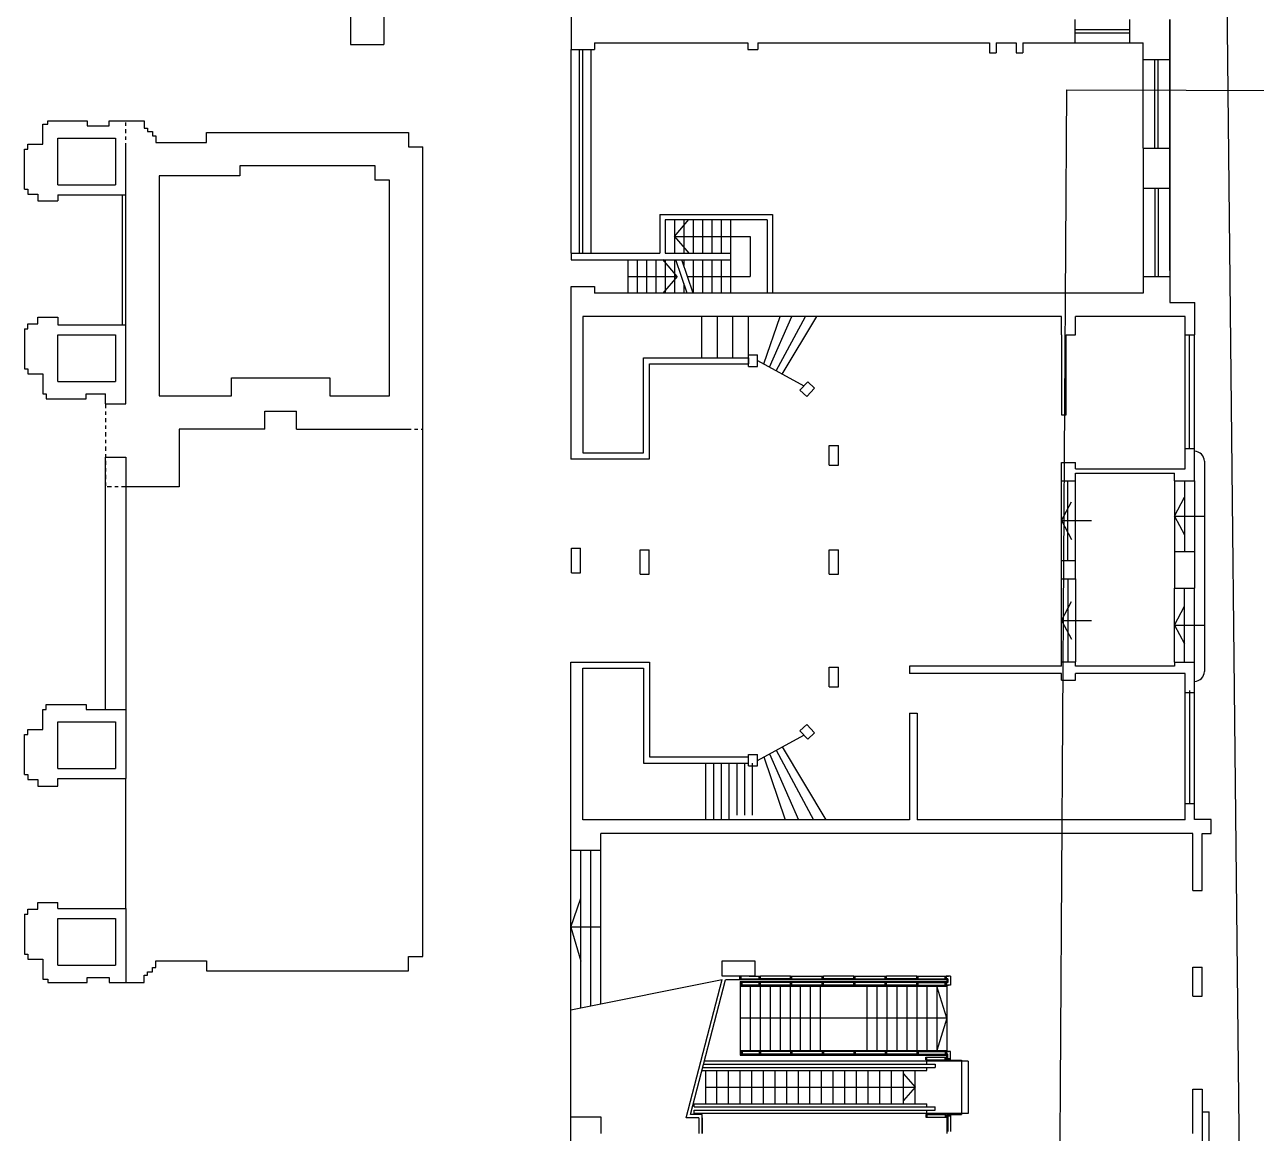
# Model space of a CAD drawing. Header units: metres. Extents: x -115 to 125, y -166 to 0.
# Drawn here: x -30.46 to 6.49, y -67.32 to -34.06 of the extents above; entities that cross this region are included whole.
import ezdxf

# ---------------------------------------------------------------- set-up
doc = ezdxf.new("R2010")
doc.units = ezdxf.units.M
doc.linetypes.add('DASHDOT2', pattern=[1.778, 1.27, -0.254, 0, -0.254])
for name, color, linetype in [('02', 2, 'CONTINUOUS'), ('ADIF', 150, 'CONTINUOUS'), ('EDIFICIOS', 4, 'CONTINUOUS'), ('ESCALERA', 4, 'CONTINUOUS'), ('HORM', 3, 'CONTINUOUS'), ('LIMITE', 2, 'DASHDOT2'), ('LINE_02', 2, 'CONTINUOUS'), ('PASILLO_OSM', 30, 'Continuous'), ('TMR', 220, 'CONTINUOUS')]:
    doc.layers.add(name, color=color, linetype=linetype)

msp = doc.modelspace()

# ---------------------------------------------------------------- linework, layer by layer
at = {"layer": '02', "color": 8}
for p, q in [((-14.075, -63.616), (-9.537, -62.698)), ((-10.61, -66.846), (-9.537, -62.698)), ((-10.48, -66.746), (-9.438, -62.716)), ((-9, -62.716), (-9.438, -62.716)), ((-14.075, -66.816), (-14.075, -63.616)), ((-10.231, -66.846), (-10.61, -66.846)), ((-10.231, -66.846), (-10.231, -67.316))]:
    msp.add_line(p, q, dxfattribs=at)
at = {"layer": 'ADIF', "color": 8}
msp.add_line((5.445, -18.326), (6.482, -115.976), dxfattribs=at)
at = {"layer": 'EDIFICIOS', "color": 8}
for p, q in [((-14.063, -33.513), (-14.063, -34.813)), ((-20.677, -33.655), (-20.677, -34.655)), ((-19.677, -33.655), (-19.677, -34.655)), ((1.047, -33.913), (1.047, -34.613)), ((2.697, -34.613), (2.697, -33.913)), ((3.897, -33.913), (3.897, -37.765)), ((3.897, -35.113), (3.897, -33.913)), ((-20.677, -34.655), (-19.677, -34.655)), ((-13.363, -34.613), (-13.363, -34.813)), ((-13.363, -34.613), (-8.763, -34.613)), ((-8.763, -34.613), (-8.763, -34.813)), ((-8.463, -34.613), (-1.513, -34.613)), ((-8.463, -34.613), (-8.463, -34.813)), ((-1.513, -34.613), (-1.513, -34.913)), ((-1.313, -34.613), (-1.313, -34.913)), ((-1.313, -34.613), (-0.713, -34.613)), ((-0.713, -34.613), (-0.713, -34.913)), ((-0.513, -34.613), (-0.513, -34.913)), ((-0.513, -34.613), (1.047, -34.613)), ((2.697, -34.613), (3.097, -34.613)), ((3.097, -35.113), (3.097, -34.613)), ((-14.063, -34.813), (-13.363, -34.813)), ((-14.063, -34.813), (-13.363, -34.813)), ((-14.063, -34.813), (-13.363, -34.813)), ((-8.763, -34.813), (-8.463, -34.813)), ((-1.513, -34.913), (-1.313, -34.913)), ((-0.713, -34.913), (-0.513, -34.913)), ((3.097, -35.113), (3.897, -35.113)), ((-29.907, -37.649), (-29.907, -37.049)), ((-29.907, -37.049), (-29.757, -37.049)), ((-29.757, -37.049), (-29.757, -36.949)), ((-29.757, -36.949), (-28.577, -36.949)), ((-28.577, -36.949), (-28.577, -37.099)), ((-28.577, -37.099), (-27.917, -37.099)), ((-27.917, -37.099), (-27.917, -36.949)), ((-27.917, -36.949), (-26.876, -36.949)), ((-26.876, -36.949), (-26.876, -37.169)), ((-26.876, -37.169), (-26.776, -37.169)), ((-26.776, -37.169), (-26.776, -37.269)), ((-26.776, -37.269), (-26.626, -37.269)), ((-26.626, -37.269), (-26.626, -37.399)), ((-25.006, -37.599), (-25.006, -37.299)), ((-25.006, -37.299), (-18.946, -37.299)), ((-18.946, -37.299), (-18.946, -37.729)), ((-30.357, -37.799), (-30.357, -37.649)), ((-30.357, -37.649), (-29.907, -37.649)), ((-29.457, -38.869), (-29.457, -37.469)), ((-29.457, -37.469), (-27.727, -37.469)), ((-27.727, -37.469), (-27.727, -38.869)), ((-26.626, -37.399), (-26.526, -37.399)), ((-26.526, -37.399), (-26.526, -37.599)), ((-26.526, -37.599), (-25.006, -37.599)), ((-30.457, -38.999), (-30.457, -37.799)), ((-30.457, -37.799), (-30.357, -37.799)), ((-27.424, -45.435), (-27.424, -37.749)), ((-18.946, -37.729), (-18.516, -37.729)), ((-18.516, -62.009), (-18.516, -37.729)), ((3.097, -37.763), (3.897, -37.763)), ((3.097, -37.763), (3.097, -38.963)), ((3.897, -37.763), (3.897, -38.963)), ((-30.457, -38.999), (-30.357, -38.999)), ((-30.357, -38.999), (-30.357, -39.149)), ((-30.357, -39.149), (-30.057, -39.149)), ((-30.057, -39.149), (-30.057, -39.349)), ((-29.457, -38.869), (-27.727, -38.869)), ((3.097, -38.963), (3.897, -38.963)), ((-30.057, -39.349), (-29.457, -39.349)), ((-29.457, -39.169), (-27.424, -39.169)), ((-29.457, -39.169), (-29.457, -39.349)), ((-27.524, -43.065), (-27.524, -39.169)), ((3.097, -41.613), (3.897, -41.613)), ((3.097, -41.613), (3.097, -42.113)), ((3.897, -41.434), (3.897, -42.393)), ((-14.063, -47.091), (-14.063, -41.913)), ((-14.063, -41.913), (-13.363, -41.913)), ((-13.363, -41.913), (-13.363, -42.113)), ((3.097, -42.113), (-13.363, -42.113)), ((3.897, -42.393), (4.643, -42.393)), ((4.643, -43.363), (4.643, -42.393)), ((-30.057, -43.039), (-30.057, -42.839)), ((-30.057, -42.839), (-29.457, -42.839)), ((-29.457, -42.839), (-29.457, -43.065)), ((-13.709, -42.813), (-13.709, -46.906)), ((0.649, -42.813), (-13.709, -42.813)), ((0.649, -43.363), (0.649, -42.813)), ((4.355, -42.813), (1.061, -42.813)), ((1.061, -43.363), (1.061, -42.813)), ((4.355, -43.363), (4.355, -42.813)), ((-30.457, -43.189), (-30.457, -44.389)), ((-30.457, -43.189), (-30.357, -43.189)), ((-30.357, -43.189), (-30.357, -43.039)), ((-30.357, -43.039), (-30.057, -43.039)), ((-29.457, -43.065), (-27.424, -43.065)), ((-29.457, -44.765), (-29.457, -43.365)), ((-29.457, -43.365), (-27.727, -43.365)), ((-27.727, -43.365), (-27.727, -44.765)), ((0.649, -43.363), (0.649, -45.764)), ((0.782, -43.363), (1.061, -43.363)), ((0.782, -45.764), (0.782, -43.363)), ((4.354, -43.363), (4.643, -43.363)), ((-8.745, -43.966), (-8.47, -43.966)), ((-8.745, -44.312), (-8.745, -43.966)), ((-8.47, -44.312), (-8.47, -43.966)), ((-11.895, -44.058), (-8.742, -44.058)), ((-11.895, -46.906), (-11.895, -44.058)), ((-11.712, -44.241), (-8.742, -44.241)), ((-11.712, -47.089), (-11.712, -44.241)), ((-8.745, -44.312), (-8.47, -44.312)), ((-8.742, -44.058), (-8.742, -44.241)), ((-30.457, -44.389), (-30.357, -44.389)), ((-30.357, -44.389), (-30.357, -44.539)), ((-30.357, -44.539), (-29.907, -44.539)), ((-29.907, -44.539), (-29.907, -45.139)), ((-29.457, -44.765), (-27.727, -44.765)), ((-7.199, -45.026), (-6.963, -44.774)), ((-7.199, -45.026), (-6.998, -45.214)), ((-6.998, -45.214), (-6.762, -44.962)), ((-6.963, -44.774), (-6.762, -44.962)), ((-29.907, -45.139), (-29.807, -45.139)), ((-29.807, -45.139), (-29.807, -45.289)), ((-29.807, -45.289), (-28.607, -45.289)), ((-29.807, -45.289), (-28.607, -45.289)), ((-29.807, -45.289), (-28.607, -45.289)), ((-28.607, -45.289), (-28.607, -45.135)), ((-28.607, -45.135), (-28.027, -45.135)), ((-28.027, -45.435), (-28.027, -45.135)), ((-28.027, -45.435), (-27.424, -45.435)), ((-23.256, -46.199), (-23.256, -45.659)), ((-23.256, -45.659), (-22.306, -45.659)), ((-22.306, -46.199), (-22.306, -45.659)), ((0.649, -45.764), (0.782, -45.764)), ((-23.256, -46.199), (-25.826, -46.199)), ((-25.826, -46.199), (-25.826, -47.929)), ((-22.306, -46.199), (-18.966, -46.199)), ((-13.709, -46.906), (-11.895, -46.906)), ((-6.32, -47.272), (-6.32, -46.684)), ((-6.32, -46.684), (-6.045, -46.684)), ((-6.045, -47.272), (-6.045, -46.684)), ((4.359, -47.382), (4.359, -46.78)), ((4.359, -46.78), (4.633, -46.78)), ((4.633, -47.743), (4.633, -46.78)), ((-28.027, -54.603), (-28.027, -47.035)), ((-28.027, -47.035), (-27.424, -47.035)), ((-27.424, -47.035), (-27.424, -47.929)), ((-14.075, -47.089), (-11.712, -47.089)), ((-6.32, -47.272), (-6.045, -47.272)), ((0.649, -47.743), (0.649, -47.193)), ((0.649, -47.193), (1.061, -47.193)), ((1.061, -47.382), (1.061, -47.193)), ((1.061, -47.382), (4.359, -47.382)), ((1.061, -47.52), (4.032, -47.52)), ((1.061, -47.743), (1.061, -47.52)), ((4.032, -47.743), (4.032, -47.52)), ((-25.826, -47.929), (-27.424, -47.929)), ((-27.424, -47.929), (-27.424, -56.673)), ((0.649, -47.743), (1.061, -47.743)), ((4.033, -47.743), (4.633, -47.743)), ((-14.054, -49.768), (-13.78, -49.768)), ((-14.054, -50.501), (-14.054, -49.768)), ((-13.78, -50.501), (-13.78, -49.768)), ((-11.993, -50.547), (-11.993, -49.814)), ((-11.993, -49.814), (-11.718, -49.814)), ((-11.718, -50.547), (-11.718, -49.814)), ((-6.32, -49.814), (-6.045, -49.814)), ((-6.32, -50.547), (-6.32, -49.814)), ((-6.045, -50.547), (-6.045, -49.814)), ((4.033, -49.86), (4.033, -50.96)), ((4.033, -49.86), (4.633, -49.86)), ((4.633, -49.86), (4.633, -50.96)), ((0.649, -50.135), (1.061, -50.135)), ((0.649, -50.685), (0.649, -50.135)), ((1.061, -50.685), (1.061, -50.135)), ((-14.054, -50.501), (-13.78, -50.501)), ((-11.993, -50.547), (-11.718, -50.547)), ((-6.32, -50.547), (-6.045, -50.547)), ((0.649, -50.685), (1.061, -50.685)), ((4.033, -50.96), (4.633, -50.96)), ((-14.075, -58.82), (-14.075, -53.18)), ((-14.075, -53.18), (-11.712, -53.18)), ((-11.712, -53.18), (-11.712, -56.028)), ((0.649, -53.299), (0.649, -53.176)), ((0.649, -53.176), (1.061, -53.176)), ((1.061, -53.299), (1.061, -53.176)), ((4.033, -53.181), (4.633, -53.181)), ((4.033, -53.181), (4.033, -53.299)), ((4.633, -54.093), (4.633, -53.181)), ((-13.709, -57.908), (-13.709, -53.363)), ((-13.709, -53.363), (-11.895, -53.363)), ((-11.895, -53.363), (-11.895, -56.212)), ((-6.32, -53.332), (-6.045, -53.332)), ((-6.32, -53.92), (-6.32, -53.332)), ((-6.045, -53.92), (-6.045, -53.332)), ((-3.912, -53.299), (-3.912, -53.528)), ((0.649, -53.299), (-3.912, -53.299)), ((0.649, -53.528), (-3.912, -53.528)), ((0.649, -53.726), (0.649, -53.528)), ((4.033, -53.299), (1.061, -53.299)), ((1.061, -53.726), (1.061, -53.528)), ((4.359, -53.528), (1.061, -53.528)), ((4.359, -54.093), (4.359, -53.528)), ((-6.32, -53.92), (-6.045, -53.92)), ((0.649, -53.726), (1.061, -53.726)), ((4.359, -54.093), (4.633, -54.093)), ((-29.907, -55.199), (-29.907, -54.599)), ((-29.907, -54.599), (-29.807, -54.599)), ((-29.807, -54.599), (-29.807, -54.449)), ((-29.807, -54.449), (-28.607, -54.449)), ((-28.607, -54.449), (-28.607, -54.603)), ((-28.607, -54.603), (-27.424, -54.603)), ((-29.457, -56.373), (-29.457, -54.973)), ((-29.457, -54.973), (-27.727, -54.973)), ((-27.727, -54.973), (-27.727, -56.373)), ((-3.912, -54.718), (-3.912, -57.908)), ((-3.912, -54.718), (-3.683, -54.718)), ((-3.683, -54.718), (-3.683, -57.908)), ((-30.457, -56.549), (-30.457, -55.349)), ((-30.457, -55.349), (-30.357, -55.349)), ((-30.357, -55.349), (-30.357, -55.199)), ((-30.357, -55.199), (-29.907, -55.199)), ((-7.199, -55.244), (-6.998, -55.056)), ((-7.199, -55.244), (-6.963, -55.495)), ((-6.998, -55.056), (-6.762, -55.307)), ((-6.963, -55.495), (-6.762, -55.307)), ((-11.712, -56.028), (-8.742, -56.028)), ((-8.745, -55.952), (-8.47, -55.952)), ((-8.745, -56.297), (-8.745, -55.952)), ((-8.742, -56.212), (-8.742, -56.028)), ((-8.47, -56.297), (-8.47, -55.952)), ((-29.457, -56.373), (-27.727, -56.373)), ((-11.895, -56.212), (-8.742, -56.212)), ((-8.745, -56.297), (-8.47, -56.297)), ((-30.457, -56.549), (-30.357, -56.549)), ((-30.357, -56.549), (-30.357, -56.699)), ((-30.357, -56.699), (-30.057, -56.699)), ((-30.057, -56.699), (-30.057, -56.899)), ((-30.057, -56.899), (-29.457, -56.899)), ((-29.457, -56.899), (-29.457, -56.673)), ((-29.457, -56.673), (-27.424, -56.673)), ((-27.424, -60.569), (-27.424, -56.673)), ((4.359, -57.908), (4.359, -57.423)), ((4.359, -57.423), (4.633, -57.423)), ((4.633, -57.907), (4.633, -57.423)), ((-3.912, -57.908), (-13.709, -57.908)), ((4.359, -57.908), (-3.683, -57.908)), ((5.14, -57.905), (4.633, -57.907)), ((5.14, -58.32), (5.14, -57.905)), ((4.588, -58.32), (-13.175, -58.32)), ((-13.175, -58.82), (-13.175, -58.32)), ((4.588, -60.036), (4.588, -58.32)), ((4.862, -58.32), (5.14, -58.32)), ((4.862, -60.036), (4.862, -58.32)), ((-14.075, -58.82), (-13.175, -58.82)), ((4.588, -60.036), (4.862, -60.036)), ((-30.357, -60.739), (-30.357, -60.589)), ((-30.357, -60.589), (-30.057, -60.589)), ((-30.057, -60.589), (-30.057, -60.389)), ((-30.057, -60.389), (-29.457, -60.389)), ((-29.457, -60.569), (-29.457, -60.389)), ((-29.457, -60.569), (-27.424, -60.569)), ((-27.424, -60.569), (-27.424, -62.789)), ((-30.457, -60.739), (-30.457, -61.939)), ((-30.457, -60.739), (-30.357, -60.739)), ((-29.457, -62.269), (-29.457, -60.869)), ((-29.457, -60.869), (-27.727, -60.869)), ((-27.727, -60.869), (-27.727, -62.269)), ((-30.457, -61.939), (-30.357, -61.939)), ((-30.357, -61.939), (-30.357, -62.089)), ((-18.946, -62.439), (-18.946, -62.009)), ((-18.946, -62.009), (-18.516, -62.009)), ((-30.357, -62.089), (-29.907, -62.089)), ((-29.907, -62.089), (-29.907, -62.689)), ((-29.457, -62.269), (-27.727, -62.269)), ((-26.626, -62.469), (-26.626, -62.339)), ((-26.626, -62.339), (-26.526, -62.339)), ((-26.526, -62.339), (-26.526, -62.139)), ((-26.526, -62.139), (-25.006, -62.139)), ((-25.006, -62.139), (-25.006, -62.439)), ((-25.006, -62.439), (-18.946, -62.439)), ((-9.537, -62.598), (-9.537, -62.138)), ((-9.537, -62.138), (-8.557, -62.138)), ((-8.557, -62.138), (-8.557, -62.598)), ((4.588, -63.199), (4.588, -62.328)), ((4.588, -62.328), (4.862, -62.328)), ((4.862, -63.199), (4.862, -62.328)), ((-29.907, -62.689), (-29.757, -62.689)), ((-29.757, -62.689), (-29.757, -62.789)), ((-29.757, -62.789), (-28.577, -62.789)), ((-28.577, -62.789), (-28.577, -62.639)), ((-28.577, -62.639), (-27.917, -62.639)), ((-27.917, -62.639), (-27.917, -62.789)), ((-27.917, -62.789), (-26.876, -62.789)), ((-26.876, -62.789), (-26.876, -62.569)), ((-26.876, -62.569), (-26.776, -62.569)), ((-26.776, -62.569), (-26.776, -62.469)), ((-26.776, -62.469), (-26.626, -62.469)), ((-8.557, -62.598), (-9.537, -62.598)), ((-9, -62.716), (-9, -62.598)), ((4.588, -63.199), (4.862, -63.199)), ((4.588, -65.989), (4.862, -65.989)), ((4.588, -67.316), (4.588, -65.989)), ((4.862, -65.989), (4.862, -67.593)), ((-14.075, -68.616), (-14.075, -66.816)), ((-14.075, -66.816), (-13.175, -66.816)), ((-13.175, -66.816), (-13.175, -67.316)), ((-10.131, -66.746), (-10.48, -66.746)), ((-10.131, -67.316), (-10.131, -66.746)), ((-10.131, -66.849), (-10.131, -67.316))]:
    msp.add_line(p, q, dxfattribs=at)
at = {"layer": 'ESCALERA', "color": 8}
for p, q in [((-10.963, -40.413), (-10.533, -39.911)), ((-10.963, -39.913), (-10.963, -40.913)), ((-10.683, -39.913), (-10.683, -40.913)), ((-10.403, -39.913), (-10.403, -40.913)), ((-10.123, -39.913), (-10.123, -40.913)), ((-9.843, -39.913), (-9.843, -40.913)), ((-9.563, -39.913), (-9.563, -40.913)), ((-9.283, -39.913), (-9.283, -40.913)), ((-10.963, -40.413), (-8.694, -40.413)), ((-10.963, -40.413), (-10.533, -40.915)), ((-8.694, -40.413), (-8.694, -41.613)), ((-12.363, -41.113), (-12.363, -42.113)), ((-12.083, -41.113), (-12.083, -42.113)), ((-11.803, -41.113), (-11.803, -42.113)), ((-11.523, -41.113), (-11.523, -42.113)), ((-10.884, -41.613), (-11.314, -41.111)), ((-11.243, -41.113), (-11.243, -42.113)), ((-10.963, -41.113), (-10.963, -42.113)), ((-10.587, -42.113), (-10.926, -41.113)), ((-10.403, -42.113), (-10.742, -41.113)), ((-10.683, -41.113), (-10.683, -41.288)), ((-10.403, -41.113), (-10.403, -42.113)), ((-10.123, -41.113), (-10.123, -42.113)), ((-9.843, -41.113), (-9.843, -42.113)), ((-9.563, -41.113), (-9.563, -42.113)), ((-9.283, -41.113), (-9.283, -42.113)), ((-12.363, -41.613), (-10.884, -41.613)), ((-10.884, -41.613), (-11.314, -42.115)), ((-10.586, -41.613), (-8.694, -41.613)), ((-10.683, -41.829), (-10.683, -42.113)), ((-10.14, -44.058), (-10.14, -42.813)), ((-9.675, -44.058), (-9.675, -42.813)), ((-9.21, -44.058), (-9.21, -42.813)), ((-8.745, -44.058), (-8.745, -42.813)), ((-8.284, -44.241), (-7.798, -42.813)), ((-8.114, -44.334), (-7.442, -42.813)), ((-7.912, -44.444), (-7.035, -42.813)), ((-7.732, -44.543), (-6.692, -42.813)), ((-8.47, -44.139), (-7.081, -44.9)), ((4.933, -47.16), (4.933, -53.46)), ((0.649, -50.135), (0.649, -47.743)), ((0.832, -50.135), (0.832, -47.743)), ((1.061, -50.135), (1.061, -47.743)), ((4.033, -47.743), (4.033, -49.86)), ((4.333, -47.743), (4.333, -49.86)), ((4.633, -47.743), (4.633, -49.86)), ((0.649, -48.939), (0.949, -48.374)), ((4.033, -48.801), (4.333, -48.237)), ((0.649, -48.939), (1.549, -48.939)), ((0.649, -48.939), (0.949, -49.504)), ((4.033, -48.801), (4.933, -48.801)), ((4.033, -48.801), (4.333, -49.366)), ((0.649, -53.176), (0.649, -50.685)), ((0.832, -50.685), (0.832, -53.176)), ((1.061, -50.685), (1.061, -53.176)), ((4.033, -53.181), (4.033, -50.96)), ((4.333, -53.181), (4.333, -50.96)), ((4.633, -53.181), (4.633, -50.96)), ((0.649, -51.931), (0.949, -51.366)), ((4.033, -52.07), (4.333, -51.506)), ((0.649, -51.931), (1.549, -51.931)), ((0.649, -51.931), (0.949, -52.495)), ((4.033, -52.07), (4.933, -52.07)), ((4.033, -52.07), (4.333, -52.635)), ((4.333, -53.529), (4.333, -53.528)), ((-8.47, -56.13), (-7.081, -55.37)), ((-7.732, -55.726), (-6.42, -57.908)), ((-8.284, -56.028), (-7.644, -57.908)), ((-8.114, -55.936), (-7.242, -57.908)), ((-7.912, -55.825), (-6.792, -57.908)), ((-10.028, -56.212), (-10.028, -57.908)), ((-9.796, -56.212), (-9.796, -57.908)), ((-9.563, -56.212), (-9.563, -57.908)), ((-9.331, -56.212), (-9.331, -57.908)), ((-9.098, -56.212), (-9.098, -57.769)), ((-8.865, -56.212), (-8.865, -57.769)), ((-8.633, -56.212), (-8.633, -57.769)), ((-14.075, -63.616), (-14.075, -58.82)), ((-13.775, -63.555), (-13.775, -58.82)), ((-13.475, -63.495), (-13.475, -58.82)), ((-13.175, -63.434), (-13.175, -58.82)), ((-14.075, -61.127), (-13.775, -60.26)), ((-14.075, -61.127), (-13.775, -62.15)), ((-13.175, -61.127), (-14.075, -61.127)), ((-8.99, -62.603), (-9, -62.603)), ((-8.99, -62.673), (-9, -62.673)), ((-2.79, -62.716), (-9, -62.716)), ((-8.97, -62.598), (-8.99, -62.598)), ((-8.99, -62.598), (-8.99, -62.678)), ((-8.97, -62.598), (-8.99, -62.598)), ((-8.99, -62.598), (-8.99, -62.678)), ((-8.99, -62.678), (-8.97, -62.678)), ((-8.99, -62.678), (-8.97, -62.678)), ((-8.99, -62.766), (-2.79, -62.766)), ((-8.99, -62.766), (-8.99, -64.966)), ((-8.97, -62.678), (-8.97, -62.598)), ((-8.97, -62.678), (-8.97, -62.598)), ((-8.96, -62.603), (-8.97, -62.603)), ((-8.96, -62.603), (-8.97, -62.603)), ((-8.96, -62.673), (-8.97, -62.673)), ((-8.96, -62.673), (-8.97, -62.673)), ((-8.962, -62.794), (-8.942, -62.794)), ((-8.962, -62.874), (-8.962, -62.794)), ((-8.96, -62.678), (-8.96, -62.598)), ((-8.96, -62.678), (-8.96, -62.598)), ((-8.96, -62.678), (-8.96, -62.598)), ((-8.96, -62.678), (-8.426, -62.678)), ((-8.942, -62.794), (-8.942, -62.874)), ((-8.942, -62.799), (-8.932, -62.799)), ((-8.426, -62.794), (-8.932, -62.794)), ((-8.932, -62.874), (-8.932, -62.794)), ((-8.722, -62.598), (-8.426, -62.598)), ((-8.426, -62.678), (-8.426, -62.598)), ((-8.426, -62.678), (-8.426, -62.598)), ((-8.426, -62.678), (-8.426, -62.598)), ((-8.426, -62.603), (-8.416, -62.603)), ((-8.426, -62.603), (-8.416, -62.603)), ((-8.426, -62.673), (-8.416, -62.673)), ((-8.426, -62.673), (-8.416, -62.673)), ((-8.426, -62.874), (-8.426, -62.794)), ((-8.426, -62.874), (-8.426, -62.794)), ((-8.426, -62.799), (-8.416, -62.799)), ((-8.416, -62.598), (-8.396, -62.598)), ((-8.416, -62.678), (-8.416, -62.598)), ((-8.416, -62.598), (-8.396, -62.598)), ((-8.416, -62.678), (-8.416, -62.598)), ((-8.396, -62.678), (-8.416, -62.678)), ((-8.396, -62.678), (-8.416, -62.678)), ((-8.416, -62.794), (-8.396, -62.794)), ((-8.416, -62.874), (-8.416, -62.794)), ((-8.396, -62.598), (-8.396, -62.678)), ((-8.396, -62.598), (-8.396, -62.678)), ((-8.396, -62.603), (-8.386, -62.603)), ((-8.396, -62.673), (-8.386, -62.673)), ((-8.396, -62.794), (-8.396, -62.874)), ((-8.396, -62.799), (-8.386, -62.799)), ((-7.479, -62.598), (-8.386, -62.598)), ((-8.386, -62.678), (-8.386, -62.598)), ((-8.386, -62.671), (-7.479, -62.671)), ((-7.479, -62.678), (-8.386, -62.678)), ((-7.479, -62.794), (-8.386, -62.794)), ((-8.386, -62.874), (-8.386, -62.794)), ((-7.479, -62.678), (-7.479, -62.598)), ((-7.479, -62.678), (-7.479, -62.598)), ((-7.479, -62.603), (-7.469, -62.603)), ((-7.479, -62.673), (-7.469, -62.673)), ((-7.479, -62.874), (-7.479, -62.794)), ((-7.479, -62.874), (-7.479, -62.794)), ((-7.479, -62.799), (-7.469, -62.799)), ((-7.469, -62.598), (-7.449, -62.598)), ((-7.469, -62.678), (-7.469, -62.598)), ((-7.449, -62.678), (-7.469, -62.678)), ((-7.469, -62.794), (-7.449, -62.794)), ((-7.469, -62.874), (-7.469, -62.794)), ((-7.449, -62.598), (-7.449, -62.678)), ((-7.449, -62.603), (-7.439, -62.603)), ((-7.449, -62.673), (-7.439, -62.673)), ((-7.449, -62.794), (-7.449, -62.874)), ((-7.449, -62.799), (-7.439, -62.799)), ((-7.439, -62.598), (-6.533, -62.598)), ((-7.439, -62.678), (-7.439, -62.598)), ((-7.439, -62.678), (-6.533, -62.678)), ((-6.533, -62.794), (-7.439, -62.794)), ((-7.439, -62.874), (-7.439, -62.794)), ((-6.533, -62.678), (-6.533, -62.598)), ((-6.533, -62.678), (-6.533, -62.598)), ((-6.533, -62.678), (-6.533, -62.598)), ((-6.533, -62.603), (-6.523, -62.603)), ((-6.533, -62.603), (-6.523, -62.603)), ((-6.533, -62.673), (-6.523, -62.673)), ((-6.533, -62.673), (-6.523, -62.673)), ((-6.533, -62.874), (-6.533, -62.794)), ((-6.533, -62.874), (-6.533, -62.794)), ((-6.533, -62.799), (-6.523, -62.799)), ((-6.523, -62.598), (-6.503, -62.598)), ((-6.523, -62.678), (-6.523, -62.598)), ((-6.523, -62.598), (-6.503, -62.598)), ((-6.523, -62.678), (-6.523, -62.598)), ((-6.503, -62.678), (-6.523, -62.678)), ((-6.503, -62.678), (-6.523, -62.678)), ((-6.523, -62.794), (-6.503, -62.794)), ((-6.523, -62.874), (-6.523, -62.794)), ((-6.503, -62.598), (-6.503, -62.678)), ((-6.503, -62.598), (-6.503, -62.678)), ((-6.503, -62.603), (-6.493, -62.603)), ((-6.503, -62.673), (-6.493, -62.673)), ((-6.503, -62.794), (-6.503, -62.874)), ((-6.503, -62.799), (-6.493, -62.799)), ((-5.586, -62.598), (-6.493, -62.598)), ((-6.493, -62.678), (-6.493, -62.598)), ((-5.586, -62.678), (-6.493, -62.678)), ((-5.586, -62.794), (-6.493, -62.794)), ((-6.493, -62.874), (-6.493, -62.794)), ((-5.586, -62.678), (-5.586, -62.598)), ((-5.586, -62.678), (-5.586, -62.598)), ((-5.586, -62.603), (-5.576, -62.603)), ((-5.586, -62.673), (-5.576, -62.673)), ((-5.586, -62.874), (-5.586, -62.794)), ((-5.586, -62.874), (-5.586, -62.794)), ((-5.586, -62.799), (-5.576, -62.799)), ((-5.576, -62.598), (-5.556, -62.598)), ((-5.576, -62.678), (-5.576, -62.598)), ((-5.556, -62.678), (-5.576, -62.678)), ((-5.576, -62.794), (-5.556, -62.794)), ((-5.576, -62.874), (-5.576, -62.794)), ((-5.556, -62.598), (-5.556, -62.678)), ((-5.556, -62.603), (-5.546, -62.603)), ((-5.556, -62.673), (-5.546, -62.673)), ((-5.556, -62.794), (-5.556, -62.874)), ((-5.556, -62.799), (-5.546, -62.799)), ((-5.546, -62.598), (-4.639, -62.598)), ((-5.546, -62.678), (-5.546, -62.598)), ((-5.546, -62.678), (-4.639, -62.678)), ((-4.639, -62.794), (-5.546, -62.794)), ((-5.546, -62.874), (-5.546, -62.794)), ((-4.639, -62.678), (-4.639, -62.598)), ((-4.639, -62.678), (-4.639, -62.598)), ((-4.639, -62.678), (-4.639, -62.598)), ((-4.639, -62.603), (-4.629, -62.603)), ((-4.639, -62.603), (-4.629, -62.603)), ((-4.639, -62.673), (-4.629, -62.673)), ((-4.639, -62.673), (-4.629, -62.673)), ((-4.639, -62.874), (-4.639, -62.794)), ((-4.639, -62.874), (-4.639, -62.794)), ((-4.639, -62.799), (-4.629, -62.799)), ((-4.629, -62.598), (-4.609, -62.598)), ((-4.629, -62.678), (-4.629, -62.598)), ((-4.629, -62.598), (-4.609, -62.598)), ((-4.629, -62.678), (-4.629, -62.598)), ((-4.609, -62.678), (-4.629, -62.678)), ((-4.609, -62.678), (-4.629, -62.678)), ((-4.629, -62.794), (-4.609, -62.794)), ((-4.629, -62.874), (-4.629, -62.794)), ((-4.609, -62.598), (-4.609, -62.678)), ((-4.609, -62.598), (-4.609, -62.678)), ((-4.609, -62.603), (-4.599, -62.603)), ((-4.609, -62.673), (-4.599, -62.673)), ((-4.609, -62.794), (-4.609, -62.874)), ((-4.609, -62.799), (-4.599, -62.799)), ((-3.692, -62.598), (-4.599, -62.598)), ((-4.599, -62.678), (-4.599, -62.598)), ((-3.692, -62.678), (-4.599, -62.678)), ((-3.692, -62.794), (-4.599, -62.794)), ((-4.599, -62.874), (-4.599, -62.794)), ((-3.692, -62.678), (-3.692, -62.598)), ((-3.692, -62.678), (-3.692, -62.598)), ((-3.692, -62.603), (-3.682, -62.603)), ((-3.692, -62.673), (-3.682, -62.673)), ((-3.692, -62.874), (-3.692, -62.794)), ((-3.692, -62.874), (-3.692, -62.794)), ((-3.692, -62.799), (-3.682, -62.799)), ((-3.682, -62.598), (-3.662, -62.598)), ((-3.682, -62.678), (-3.682, -62.598)), ((-3.662, -62.678), (-3.682, -62.678)), ((-3.682, -62.794), (-3.662, -62.794)), ((-3.682, -62.874), (-3.682, -62.794)), ((-3.662, -62.598), (-3.662, -62.678)), ((-3.662, -62.603), (-3.652, -62.603)), ((-3.662, -62.673), (-3.652, -62.673)), ((-3.662, -62.794), (-3.662, -62.874)), ((-3.662, -62.799), (-3.652, -62.799)), ((-3.652, -62.598), (-2.846, -62.598)), ((-3.652, -62.678), (-3.652, -62.598)), ((-3.652, -62.678), (-2.846, -62.678)), ((-3.652, -62.794), (-2.846, -62.794)), ((-3.652, -62.874), (-3.652, -62.794)), ((-2.846, -62.678), (-2.846, -62.598)), ((-2.846, -62.603), (-2.836, -62.603)), ((-2.846, -62.673), (-2.836, -62.673)), ((-2.846, -62.874), (-2.846, -62.794)), ((-2.846, -62.799), (-2.836, -62.799)), ((-2.836, -62.598), (-2.816, -62.598)), ((-2.836, -62.678), (-2.836, -62.598)), ((-2.816, -62.678), (-2.836, -62.678)), ((-2.836, -62.794), (-2.816, -62.794)), ((-2.836, -62.874), (-2.836, -62.794)), ((-2.816, -62.598), (-2.816, -62.678)), ((-2.806, -62.603), (-2.816, -62.603)), ((-2.806, -62.673), (-2.816, -62.673)), ((-2.816, -62.794), (-2.816, -62.874)), ((-2.806, -62.799), (-2.816, -62.799)), ((-2.687, -62.598), (-2.806, -62.598)), ((-2.806, -62.678), (-2.806, -62.598)), ((-2.806, -62.598), (-2.746, -62.598)), ((-2.806, -62.678), (-2.767, -62.678)), ((-2.767, -62.678), (-2.806, -62.678)), ((-2.806, -62.794), (-2.767, -62.794)), ((-2.767, -62.794), (-2.806, -62.794)), ((-2.806, -62.874), (-2.806, -62.794)), ((-2.79, -62.716), (-2.79, -62.794)), ((-2.767, -62.678), (-2.767, -62.794)), ((-2.687, -62.598), (-2.687, -62.874)), ((-8.99, -62.901), (-2.79, -62.901)), ((-8.942, -62.874), (-8.962, -62.874)), ((-8.942, -62.869), (-8.932, -62.869)), ((-8.426, -62.874), (-8.932, -62.874)), ((-8.69, -62.901), (-8.69, -64.831)), ((-8.426, -62.869), (-8.416, -62.869)), ((-8.396, -62.874), (-8.416, -62.874)), ((-8.396, -62.869), (-8.386, -62.869)), ((-8.39, -62.901), (-8.39, -64.831)), ((-7.479, -62.874), (-8.386, -62.874)), ((-8.09, -62.901), (-8.09, -64.831)), ((-7.79, -62.901), (-7.79, -64.831)), ((-7.49, -62.901), (-7.49, -64.831)), ((-7.479, -62.869), (-7.469, -62.869)), ((-7.449, -62.874), (-7.469, -62.874)), ((-7.449, -62.869), (-7.439, -62.869)), ((-6.533, -62.874), (-7.439, -62.874)), ((-7.19, -62.901), (-7.19, -64.831)), ((-6.89, -62.901), (-6.89, -64.831)), ((-6.59, -62.901), (-6.59, -64.831)), ((-6.533, -62.869), (-6.523, -62.869)), ((-6.503, -62.874), (-6.523, -62.874)), ((-6.503, -62.869), (-6.493, -62.869)), ((-5.586, -62.874), (-6.493, -62.874)), ((-5.586, -62.869), (-5.576, -62.869)), ((-5.556, -62.874), (-5.576, -62.874)), ((-5.556, -62.869), (-5.546, -62.869)), ((-4.639, -62.874), (-5.546, -62.874)), ((-5.19, -62.901), (-5.19, -64.831)), ((-4.89, -62.901), (-4.89, -64.831)), ((-4.639, -62.869), (-4.629, -62.869)), ((-4.609, -62.874), (-4.629, -62.874)), ((-4.609, -62.869), (-4.599, -62.869)), ((-3.692, -62.874), (-4.599, -62.874)), ((-4.59, -62.901), (-4.59, -64.831)), ((-4.29, -62.901), (-4.29, -64.831)), ((-3.99, -62.901), (-3.99, -64.831)), ((-3.692, -62.869), (-3.682, -62.869)), ((-3.69, -62.901), (-3.69, -64.831)), ((-3.662, -62.874), (-3.682, -62.874)), ((-3.662, -62.869), (-3.652, -62.869)), ((-3.652, -62.874), (-2.846, -62.874)), ((-3.39, -62.901), (-3.39, -64.831)), ((-3.09, -62.901), (-3.09, -64.831)), ((-2.79, -63.866), (-3.09, -62.901)), ((-2.846, -62.869), (-2.836, -62.869)), ((-2.816, -62.874), (-2.836, -62.874)), ((-2.806, -62.869), (-2.816, -62.869)), ((-2.687, -62.874), (-2.806, -62.874)), ((-2.806, -62.874), (-2.746, -62.874)), ((-2.79, -62.874), (-2.79, -62.901)), ((-2.79, -62.901), (-2.79, -64.831)), ((-2.79, -63.866), (-8.99, -63.866)), ((-2.79, -63.866), (-3.09, -64.831)), ((-8.99, -64.831), (-2.79, -64.831)), ((-8.99, -64.966), (-2.79, -64.966)), ((-8.962, -64.859), (-8.962, -64.939)), ((-8.942, -64.859), (-8.962, -64.859)), ((-8.962, -64.939), (-8.942, -64.939)), ((-8.942, -64.939), (-8.942, -64.859)), ((-8.942, -64.864), (-8.932, -64.864)), ((-8.942, -64.934), (-8.932, -64.934)), ((-8.426, -64.859), (-8.932, -64.859)), ((-8.932, -64.859), (-8.932, -64.939)), ((-8.426, -64.939), (-8.932, -64.939)), ((-8.426, -64.859), (-8.426, -64.939)), ((-8.426, -64.859), (-8.426, -64.939)), ((-8.426, -64.864), (-8.416, -64.864)), ((-8.426, -64.934), (-8.416, -64.934)), ((-8.416, -64.859), (-8.416, -64.939)), ((-8.396, -64.859), (-8.416, -64.859)), ((-8.416, -64.939), (-8.396, -64.939)), ((-8.396, -64.939), (-8.396, -64.859)), ((-8.396, -64.864), (-8.386, -64.864)), ((-8.396, -64.934), (-8.386, -64.934)), ((-7.479, -64.859), (-8.386, -64.859)), ((-8.386, -64.859), (-8.386, -64.939)), ((-7.479, -64.939), (-8.386, -64.939)), ((-7.479, -64.859), (-7.479, -64.939)), ((-7.479, -64.859), (-7.479, -64.939)), ((-7.479, -64.864), (-7.469, -64.864)), ((-7.479, -64.934), (-7.469, -64.934)), ((-7.469, -64.859), (-7.469, -64.939)), ((-7.449, -64.859), (-7.469, -64.859)), ((-7.469, -64.939), (-7.449, -64.939)), ((-7.449, -64.939), (-7.449, -64.859)), ((-7.449, -64.864), (-7.439, -64.864)), ((-7.449, -64.934), (-7.439, -64.934)), ((-6.533, -64.859), (-7.439, -64.859)), ((-7.439, -64.859), (-7.439, -64.939)), ((-6.533, -64.939), (-7.439, -64.939)), ((-6.533, -64.859), (-6.533, -64.939)), ((-6.533, -64.859), (-6.533, -64.939)), ((-6.533, -64.864), (-6.523, -64.864)), ((-6.533, -64.934), (-6.523, -64.934)), ((-6.523, -64.859), (-6.523, -64.939)), ((-6.503, -64.859), (-6.523, -64.859)), ((-6.523, -64.939), (-6.503, -64.939)), ((-6.503, -64.939), (-6.503, -64.859)), ((-6.503, -64.864), (-6.493, -64.864)), ((-6.503, -64.934), (-6.493, -64.934)), ((-5.586, -64.859), (-6.493, -64.859)), ((-6.493, -64.859), (-6.493, -64.939)), ((-5.586, -64.939), (-6.493, -64.939)), ((-5.586, -64.859), (-5.586, -64.939)), ((-5.586, -64.859), (-5.586, -64.939)), ((-5.586, -64.864), (-5.576, -64.864)), ((-5.586, -64.934), (-5.576, -64.934)), ((-5.576, -64.859), (-5.576, -64.939)), ((-5.556, -64.859), (-5.576, -64.859)), ((-5.576, -64.939), (-5.556, -64.939)), ((-5.556, -64.939), (-5.556, -64.859)), ((-5.556, -64.864), (-5.546, -64.864)), ((-5.556, -64.934), (-5.546, -64.934)), ((-4.639, -64.859), (-5.546, -64.859)), ((-5.546, -64.859), (-5.546, -64.939)), ((-4.639, -64.939), (-5.546, -64.939)), ((-4.639, -64.859), (-4.639, -64.939)), ((-4.639, -64.859), (-4.639, -64.939)), ((-4.639, -64.864), (-4.629, -64.864)), ((-4.639, -64.934), (-4.629, -64.934)), ((-4.629, -64.859), (-4.629, -64.939)), ((-4.609, -64.859), (-4.629, -64.859)), ((-4.629, -64.939), (-4.609, -64.939)), ((-4.609, -64.939), (-4.609, -64.859)), ((-4.609, -64.864), (-4.599, -64.864)), ((-4.609, -64.934), (-4.599, -64.934)), ((-3.692, -64.859), (-4.599, -64.859)), ((-4.599, -64.859), (-4.599, -64.939)), ((-3.692, -64.939), (-4.599, -64.939)), ((-3.692, -64.859), (-3.692, -64.939)), ((-3.692, -64.859), (-3.692, -64.939)), ((-3.692, -64.864), (-3.682, -64.864)), ((-3.692, -64.934), (-3.682, -64.934)), ((-3.682, -64.859), (-3.682, -64.939)), ((-3.662, -64.859), (-3.682, -64.859)), ((-3.682, -64.939), (-3.662, -64.939)), ((-3.662, -64.939), (-3.662, -64.859)), ((-3.662, -64.864), (-3.652, -64.864)), ((-3.662, -64.934), (-3.652, -64.934)), ((-3.652, -64.859), (-2.846, -64.859)), ((-3.652, -64.859), (-3.652, -64.939)), ((-3.652, -64.939), (-2.846, -64.939)), ((-2.846, -64.859), (-2.846, -64.939)), ((-2.846, -64.859), (-2.846, -64.939)), ((-2.846, -64.864), (-2.836, -64.864)), ((-2.846, -64.864), (-2.836, -64.864)), ((-2.846, -64.934), (-2.836, -64.934)), ((-2.846, -64.934), (-2.836, -64.934)), ((-2.836, -64.859), (-2.836, -64.939)), ((-2.816, -64.859), (-2.836, -64.859)), ((-2.836, -64.859), (-2.836, -64.939)), ((-2.816, -64.859), (-2.836, -64.859)), ((-2.836, -64.939), (-2.816, -64.939)), ((-2.836, -64.939), (-2.816, -64.939)), ((-2.816, -64.939), (-2.816, -64.859)), ((-2.816, -64.939), (-2.816, -64.859)), ((-2.806, -64.864), (-2.816, -64.864)), ((-2.806, -64.934), (-2.816, -64.934)), ((-2.687, -64.859), (-2.806, -64.859)), ((-2.806, -64.859), (-2.806, -64.939)), ((-2.806, -64.859), (-2.746, -64.859)), ((-2.806, -64.939), (-2.767, -64.939)), ((-2.767, -64.939), (-2.806, -64.939)), ((-2.79, -64.859), (-2.79, -64.831)), ((-2.79, -64.966), (-2.79, -64.939)), ((-2.79, -65.116), (-2.79, -64.966)), ((-2.767, -65.071), (-2.767, -64.939)), ((-2.687, -65.071), (-2.687, -64.859)), ((-10.116, -65.339), (-3.144, -65.339)), ((-10.091, -65.239), (-3.144, -65.239)), ((-2.154, -65.146), (-10.067, -65.146)), ((-3.419, -65.031), (-3.399, -65.031)), ((-3.419, -65.111), (-3.419, -65.031)), ((-3.399, -65.111), (-3.419, -65.111)), ((-3.399, -65.031), (-3.399, -65.111)), ((-3.399, -65.036), (-3.389, -65.036)), ((-3.399, -65.106), (-3.389, -65.106)), ((-3.389, -65.031), (-2.846, -65.031)), ((-3.389, -65.111), (-3.389, -65.031)), ((-3.389, -65.111), (-2.846, -65.111)), ((-3.389, -65.239), (-3.389, -65.146)), ((-3.389, -65.431), (-3.389, -65.339)), ((-3.312, -65.136), (-3.312, -65.146)), ((-3.267, -65.136), (-3.312, -65.136)), ((-3.302, -65.111), (-3.302, -65.136)), ((-3.298, -65.111), (-3.298, -65.136)), ((-3.289, -65.111), (-3.289, -65.136)), ((-3.28, -65.111), (-3.28, -65.136)), ((-3.277, -65.111), (-3.277, -65.136)), ((-3.267, -65.136), (-3.267, -65.146)), ((-3.144, -65.239), (-3.144, -65.339)), ((-2.968, -65.136), (-2.968, -65.146)), ((-2.968, -65.136), (-2.923, -65.136)), ((-2.958, -65.111), (-2.958, -65.136)), ((-2.954, -65.111), (-2.954, -65.136)), ((-2.946, -65.111), (-2.946, -65.136)), ((-2.937, -65.111), (-2.937, -65.136)), ((-2.933, -65.111), (-2.933, -65.136)), ((-2.923, -65.136), (-2.923, -65.146)), ((-2.846, -65.111), (-2.846, -65.031)), ((-2.846, -65.036), (-2.836, -65.036)), ((-2.846, -65.106), (-2.836, -65.106)), ((-2.836, -65.031), (-2.816, -65.031)), ((-2.836, -65.111), (-2.836, -65.031)), ((-2.816, -65.111), (-2.836, -65.111)), ((-2.816, -65.031), (-2.816, -65.111)), ((-2.79, -65.116), (-2.354, -65.116)), ((-2.767, -65.071), (-2.687, -65.071)), ((-2.687, -65.081), (-2.767, -65.081)), ((-2.767, -65.081), (-2.767, -65.101)), ((-2.767, -65.101), (-2.687, -65.101)), ((-2.762, -65.081), (-2.762, -65.071)), ((-2.692, -65.081), (-2.692, -65.071)), ((-2.687, -65.101), (-2.687, -65.081)), ((-2.354, -65.116), (-2.354, -66.746)), ((-2.154, -65.146), (-2.154, -66.716)), ((-10.14, -65.431), (-3.389, -65.431)), ((-10.025, -66.431), (-10.025, -65.431)), ((-9.69, -66.431), (-9.69, -65.431)), ((-9.34, -66.431), (-9.34, -65.431)), ((-8.99, -66.431), (-8.99, -65.431)), ((-8.64, -66.431), (-8.64, -65.431)), ((-8.29, -66.431), (-8.29, -65.431)), ((-7.94, -66.431), (-7.94, -65.431)), ((-7.59, -66.431), (-7.59, -65.431)), ((-7.24, -66.431), (-7.24, -65.431)), ((-6.905, -66.431), (-6.905, -65.431)), ((-6.555, -66.431), (-6.555, -65.431)), ((-6.205, -66.431), (-6.205, -65.431)), ((-5.855, -66.431), (-5.855, -65.431)), ((-5.505, -66.431), (-5.505, -65.431)), ((-5.155, -66.431), (-5.155, -65.431)), ((-4.805, -66.431), (-4.805, -65.431)), ((-4.455, -66.431), (-4.455, -65.431)), ((-4.089, -66.431), (-4.089, -65.431)), ((-4.089, -65.531), (-3.739, -65.931)), ((-3.739, -66.431), (-3.739, -65.431)), ((-10.025, -65.931), (-3.739, -65.931)), ((-3.739, -65.931), (-4.089, -66.331)), ((-10.375, -66.431), (-3.389, -66.431)), ((-10.375, -66.524), (-10.375, -66.431)), ((-3.389, -66.524), (-3.389, -66.431)), ((-10.375, -66.524), (-3.144, -66.524)), ((-10.375, -66.624), (-3.144, -66.624)), ((-10.375, -66.716), (-10.375, -66.624)), ((-2.154, -66.716), (-10.375, -66.716)), ((-3.419, -66.751), (-3.419, -66.831)), ((-3.399, -66.751), (-3.419, -66.751)), ((-3.419, -66.831), (-3.399, -66.831)), ((-3.399, -66.831), (-3.399, -66.751)), ((-3.399, -66.756), (-3.389, -66.756)), ((-3.399, -66.826), (-3.389, -66.826)), ((-3.389, -66.716), (-3.389, -66.624)), ((-3.389, -66.751), (-2.846, -66.751)), ((-3.389, -66.751), (-3.389, -66.831)), ((-3.389, -66.831), (-2.846, -66.831)), ((-3.144, -66.624), (-3.144, -66.524)), ((-2.846, -66.751), (-2.846, -66.831)), ((-2.846, -66.756), (-2.836, -66.756)), ((-2.846, -66.826), (-2.836, -66.826)), ((-2.836, -66.751), (-2.836, -66.831)), ((-2.816, -66.751), (-2.836, -66.751)), ((-2.836, -66.831), (-2.816, -66.831)), ((-2.816, -66.831), (-2.816, -66.751)), ((-2.79, -66.746), (-2.354, -66.746)), ((-2.79, -66.746), (-2.79, -67.316)), ((-2.767, -66.761), (-2.687, -66.761)), ((-2.767, -66.781), (-2.767, -66.761)), ((-2.687, -66.781), (-2.767, -66.781)), ((-2.767, -66.791), (-2.767, -67.264)), ((-2.767, -66.791), (-2.687, -66.791)), ((-2.762, -66.781), (-2.762, -66.791)), ((-2.692, -66.781), (-2.692, -66.791)), ((-2.687, -66.761), (-2.687, -66.781)), ((-2.687, -66.791), (-2.687, -67.264)), ((4.863, -66.675), (5.078, -66.675)), ((5.078, -79.207), (5.078, -66.675))]:
    msp.add_line(p, q, dxfattribs=at)
for centre, start, end in [((4.633, -47.16), 0, 90), ((4.633, -53.46), -90, 0)]:
    msp.add_arc(centre, 0.3, start, end, dxfattribs=at)
at = {"layer": 'HORM', "color": 8}
for p, q in [((-11.403, -39.753), (-8.023, -39.753)), ((-11.403, -39.753), (-11.403, -40.913)), ((-8.023, -39.753), (-8.023, -42.113)), ((-11.243, -39.913), (-11.243, -40.913)), ((-8.183, -39.913), (-11.243, -39.913)), ((-8.183, -39.913), (-8.183, -42.113)), ((-14.063, -40.913), (-11.403, -40.913)), ((-14.063, -40.913), (-14.063, -41.113)), ((-11.243, -40.913), (-9.283, -40.913)), ((-9.283, -40.913), (-9.283, -41.113)), ((-14.063, -41.113), (-9.283, -41.113))]:
    msp.add_line(p, q, dxfattribs=at)
at = {"layer": 'LIMITE', "color": 8, "ltscale": 0.1}
for p, q in [((-27.424, -37.749), (-27.424, -36.949)), ((-28.027, -45.435), (-28.027, -47.929)), ((-27.424, -47.929), (-28.027, -47.929))]:
    msp.add_line(p, q, dxfattribs=at)
at = {"layer": 'LIMITE', "color": 8, "ltscale": 0.07}
msp.add_line((-18.966, -46.199), (-18.516, -46.199), dxfattribs=at)
at = {"layer": 'LINE_02', "color": 8}
for p, q in [((1.047, -34.213), (2.697, -34.213)), ((1.047, -34.313), (2.697, -34.313)), ((1.047, -34.613), (2.697, -34.613)), ((-14.063, -40.913), (-14.063, -34.813)), ((-13.813, -40.913), (-13.813, -34.813)), ((-13.713, -40.913), (-13.713, -34.813)), ((-13.463, -40.913), (-13.463, -34.813)), ((3.097, -37.763), (3.097, -35.113)), ((3.447, -37.763), (3.447, -35.113)), ((3.547, -37.763), (3.547, -35.113)), ((3.897, -37.763), (3.897, -35.113)), ((3.897, -41.434), (3.897, -37.765)), ((3.097, -38.963), (3.097, -41.613)), ((3.447, -38.963), (3.447, -41.613)), ((3.547, -38.963), (3.547, -41.613)), ((3.897, -38.963), (3.897, -41.613)), ((4.359, -46.78), (4.354, -43.363)), ((4.481, -46.78), (4.481, -43.363)), ((4.633, -46.78), (4.633, -43.363)), ((4.359, -57.423), (4.359, -54.031)), ((4.496, -57.423), (4.496, -54.031)), ((4.633, -57.423), (4.633, -54.031))]:
    msp.add_line(p, q, dxfattribs=at)
at = {"layer": 'PASILLO_OSM'}
msp.add_lwpolyline([(-5.843, -97.432), (0.419, -97.367), (0.806, -36.02), (7.97, -36.035)], dxfattribs=at)
at = {"layer": 'TMR', "color": 8}
msp.add_lwpolyline([(-26.424, -45.199), (-24.256, -45.199), (-24.256, -44.659), (-21.306, -44.659), (-21.306, -45.199), (-19.516, -45.199), (-19.516, -38.729), (-19.946, -38.729), (-19.946, -38.299), (-24.006, -38.299), (-24.006, -38.599), (-26.424, -38.599)], close=True, dxfattribs=at)

doc.saveas('drawing.dxf')
